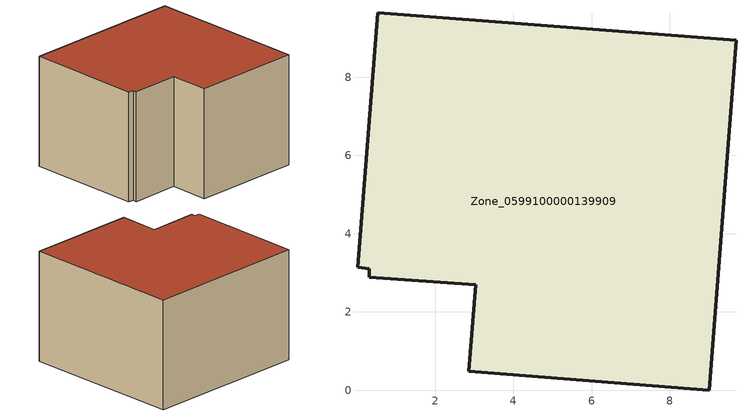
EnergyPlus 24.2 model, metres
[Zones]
Zone_0599100000139909
 floor ground (C_G): 0.31,2.89 0.32,3.1 0.02,3.15 0.54,9.64 9.69,8.94 9.01,0 2.86,0.48 3.04,2.69 z7.48
 wall outside (C_F): 2.86,0.48 9.01,0 9.69,8.94 0.54,9.64 0.02,3.15 0.32,3.1 0.31,2.89 3.04,2.69 2.86,0.48 z7.48:13.65
 roof outside (C_R): 0.32,3.1 0.31,2.89 3.04,2.69 2.86,0.48 9.01,0 9.69,8.94 0.54,9.64 0.02,3.15 z13.65
[BUILDING]
Pand.0599100000139909: North Axis=0; Terrain=City; Loads Convergence Tolerance Value=0.04; Temperature Convergence Tolerance Value=0.4; Solar Distribution=FullExterior; Maximum Number of Warmup Days=25; Minimum Number of Warmup Days=1
[Site:Location]
Rotterdam.The.Hague.AP_ZH_NLD Design_Conditions: Latitude=51.96; Longitude=4.45; Time Zone=1; Elevation=-4.5
[SITE:GROUNDTEMPERATURE:BUILDINGSURFACE]
18, 18, 18, 18, 18, 18, 18, 18, 18, 18, 18, 18
[MATERIAL] Thermal Absorptance=0.9; Solar Absorptance=0.7; Visible Absorptance=0.7
Name | Roughness | Thickness | Conductivity | Density | Specific Heat
G.TC.1946 | MediumSmooth | 0.15 | 1 | 540 | 1210
F.TC.1946 | Rough | 0.3 | 0.857143 | 1920 | 840
R.TC.1946 | MediumRough | 0.2 | 0.909091 | 1500 | 1000
[CONSTRUCTION]
C_G: G.TC.1946
C_F: F.TC.1946
C_R: R.TC.1946
[ZONE]
Zone_0599100000139909: Type=1; Multiplier=1; Ceiling Height=Autocalculate; Volume=Autocalculate; Floor Area=autocalculate; Part of Total Floor Area=Yes
[ZONEINFILTRATION:DESIGNFLOWRATE]
Infil_Zone_0599100000139909: Zone or ZoneList or Space or SpaceList=Zone_0599100000139909; Schedule=AlwaysOn; Design Flow Rate Calculation Method=Flow/Area; Flow Rate per Floor Area=0.003; Constant Term Coefficient=1; Temperature Term Coefficient=0; Velocity Term Coefficient=0; Velocity Squared Term Coefficient=0
[HVACTEMPLATE:ZONE:IDEALLOADSAIRSYSTEM]
Zone_0599100000139909: Maximum Heating Supply Air Temperature=50; Minimum Cooling Supply Air Temperature=13; Maximum Heating Supply Air Humidity Ratio=0.0156; Minimum Cooling Supply Air Humidity Ratio=0.0077; Heating Limit=NoLimit; Cooling Limit=NoLimit; Dehumidification Control Type=ConstantSensibleHeatRatio; Cooling Sensible Heat Ratio=0.7; Dehumidification Setpoint=60; Humidification Control Type=None; Humidification Setpoint=30; Outdoor Air Method=None; Outdoor Air Flow Rate per Person=0.00944; Outdoor Air Flow Rate per Zone Floor Area=0; Outdoor Air Flow Rate per Zone=0; Demand Controlled Ventilation Type=None; Outdoor Air Economizer Type=NoEconomizer; Heat Recovery Type=None; Sensible Heat Recovery Effectiveness=0.7; Latent Heat Recovery Effectiveness=0.65
[ZONECONTROL:THERMOSTAT]
ThermostatControl_Zone_0599100000139909: Zone or ZoneList=Zone_0599100000139909; Control Type Schedule=DualSetpointControlType; Control 1=Thermostat_Zone_0599100000139909; Temperature Difference Between Cutout And Setpoint=0
[THERMOSTATSETPOINT:DUALSETPOINT]
Thermostat_Zone_0599100000139909: Heating Setpoint Temperature Schedule=HeatingSetpoint_Zone_0599100000139909; Cooling Setpoint Temperature Schedule=CoolingSetpoint_Zone_0599100000139909
[SCHEDULE:COMPACT]
HeatingSetpoint_Zone_0599100000139909: Through: 12/31, For: AllDays, Until: 24:00, 21
CoolingSetpoint_Zone_0599100000139909: Through: 12/31, For: AllDays, Until: 24:00, 24
DualSetpointControlType: Through: 12/31, For: AllDays, Until: 24:00, 4
AlwaysOn: Through: 12/31, For: AllDays, Until: 24:00, 1
